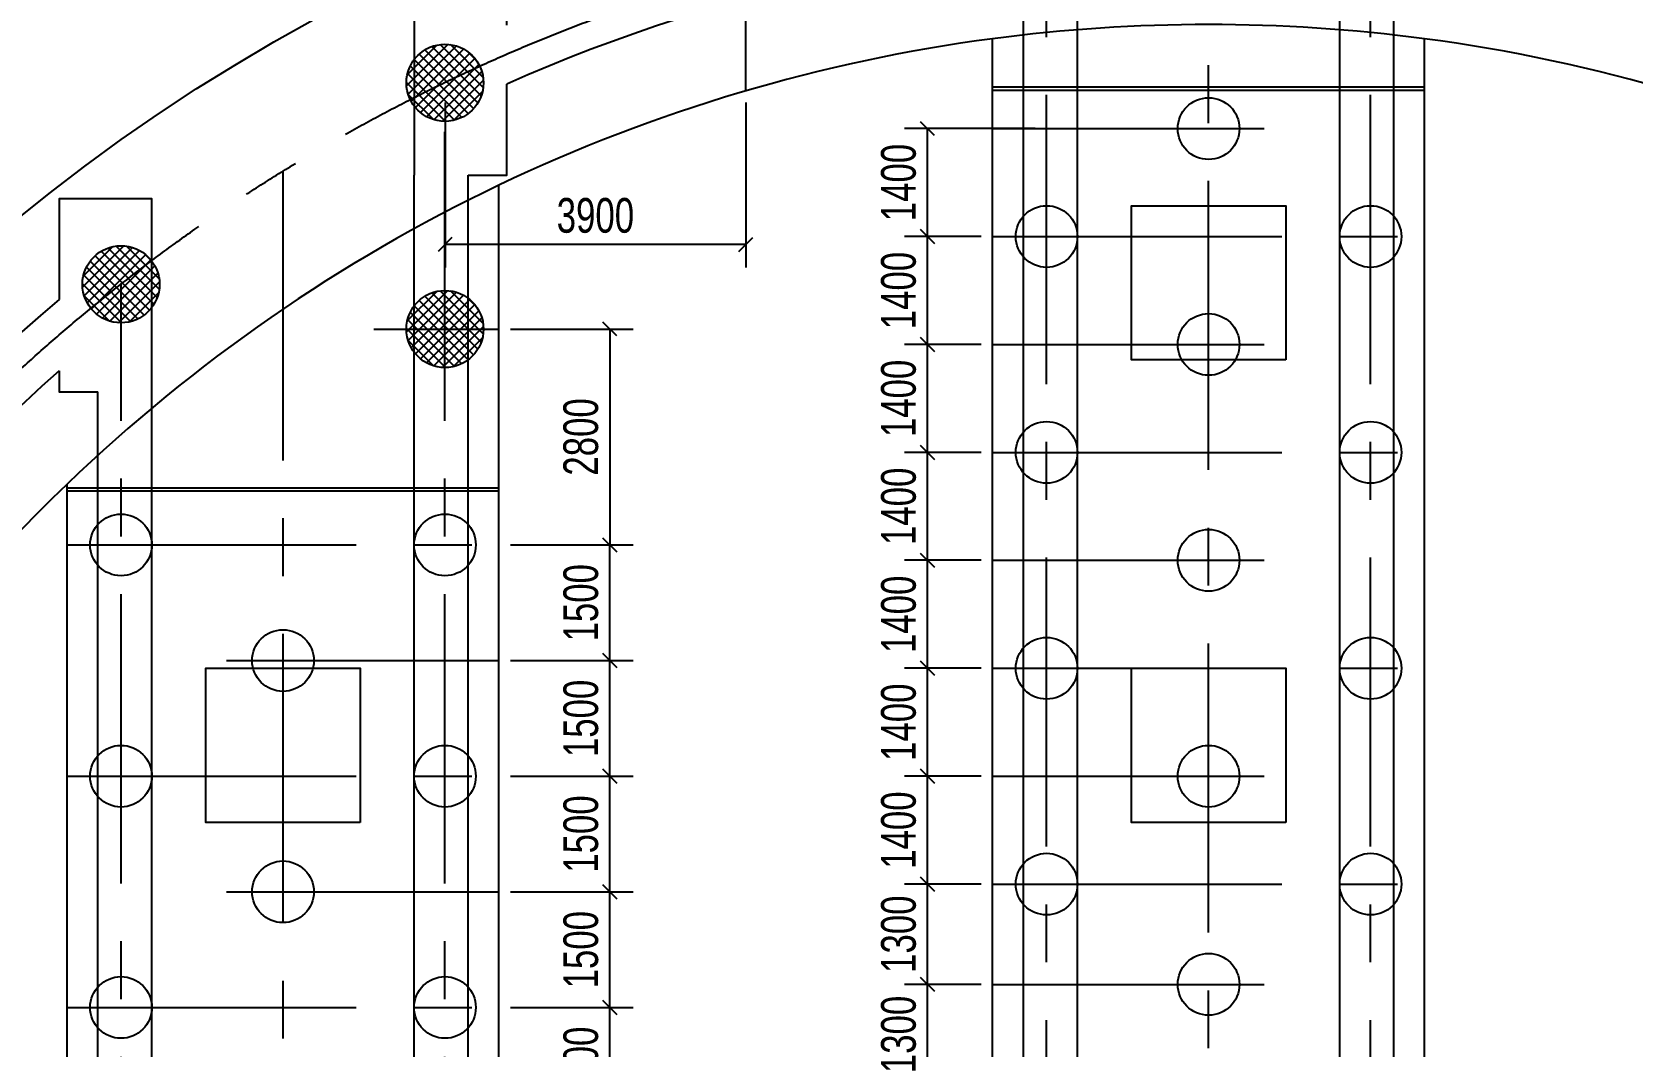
# Model space of a CAD drawing. Extents: x 878294 to 2409453, y -112941 to -40192.
# Drawn here: x 890913 to 904743, y -63058 to -54289 of the extents above; entities that cross this region are included whole.
import ezdxf

# ---------------------------------------------------------------- set-up
doc = ezdxf.new("R2010")
doc.units = 0
doc.header["$LTSCALE"] = 2000
doc.header["$MEASUREMENT"] = 0
doc.linetypes.add('CENTER', pattern=[2, 1.25, -0.25, 0.25, -0.25])
doc.layers.get('0').update_dxf_attribs({"linetype": 'CONTINUOUS'})
doc.layers.get('DEFPOINTS').update_dxf_attribs({"linetype": 'CONTINUOUS'})
for name, color, linetype in [('1', 3, 'CONTINUOUS'), ('6', 1, 'CONTINUOUS'), ('S_01', 3, 'CONTINUOUS'), ('S_02', 151, 'CENTER'), ('S_02_AXIS', 151, 'CENTER'), ('S_05_DIMS', 7, 'CONTINUOUS'), ('S_07', 6, 'CONTINUOUS')]:
    doc.layers.add(name, color=color, linetype=linetype)
doc.layers.add('Not print layer', color=11, linetype='CONTINUOUS', plot=False)
doc.styles.add('KS', font='kstxt.shx', dxfattribs={"width": 0.75, "bigfont": 'kshz.shx'})
doc.dimstyles.new('KS100', dxfattribs={"dimtxt": 300, "dimasz": 120, "dimexe": 200, "dimexo": 100, "dimgap": 100, "dimtad": 1, "dimdec": 0, "dimzin": 14, "dimdsep": 46, "dimtxsty": 'KS', "dimblk": 'ARCHTICK', "dimcen": -900, "dimclrd": 7, "dimclre": 7, "dimclrt": 2, "dimadec": 0, "dimazin": 0, "dimtfac": 1, "dimtdec": 0, "dimtix": 1, "dimtmove": 2, "dimatfit": 2, "dimfxl": 1, "dimtolj": 1, "dimtzin": 14, "dimarcsym": 0})
doc.dimstyles.new('KSDIM1.5', dxfattribs={"dimtxt": 300, "dimasz": 120, "dimexe": 200, "dimexo": 100, "dimgap": 100, "dimtad": 1, "dimdec": 0, "dimlfac": 1.5, "dimzin": 14, "dimdsep": 46, "dimtxsty": 'KS', "dimblk": 'ARCHTICK', "dimblk1": 'OBLIQUE', "dimblk2": 'OBLIQUE', "dimsah": 1, "dimcen": -900, "dimclrd": 7, "dimclre": 7, "dimclrt": 2, "dimadec": 0, "dimazin": 0, "dimtfac": 1, "dimtdec": 0, "dimtix": 1, "dimtmove": 2, "dimatfit": 2, "dimfxl": 200, "dimtolj": 1, "dimtzin": 14, "dimlwd": -3, "dimarcsym": 0})

# ---------------------------------------------------------------- blocks, each defined once
blk = doc.blocks.new('_ArchTick')
at = {"color": 0, "linetype": 'ByBlock', "const_width": 0.3}
blk.add_lwpolyline([(-0.5, -0.5), (0.5, 0.5)], dxfattribs=at)
blk = doc.blocks.new('*D25')
at = {"layer": '1', "color": 7, "lineweight": -2, "transparency": 16777216}
for p, q in [((887404, -59532), (886617, -59018)), ((886122, -61903), (885261, -61525))]:
    blk.add_line(p, q, dxfattribs=at)
blk.add_arc((901083, -68458), 17074, 146.8729, 156.3378, dxfattribs=at)
at = {"layer": 'DEFPOINTS', "color": 0, "transparency": 16777216}
for p in [(887488, -59586), (886292, -59928), (886214, -61943), (901083, -68458)]:
    blk.add_point(p, dxfattribs=at)
at = {"layer": '1', "color": 7, "lineweight": -2, "transparency": 16777216, "xscale": 120, "yscale": 120, "zscale": 120}
for p, rotation in [((886784, -59127), 56.87293049704258), ((885444, -61606), 246.3378077670416)]:
    blk.add_blockref('_ArchTick', p, dxfattribs=dict(at, rotation=rotation))
at = {"layer": '1', "color": 2, "transparency": 16777216, "insert": (885843, -60220), "char_height": 300, "attachment_point": 5, "rotation": 61.6054, "style": 'KS'}
blk.add_mtext('\\A1;9.465°', dxfattribs=at)
blk = doc.blocks.new('*D26')
at = {"layer": '1', "color": 7, "lineweight": -2, "transparency": 16777216}
for p, q in [((886122, -61903), (885261, -61525)), ((885248, -64452), (884336, -64221))]:
    blk.add_line(p, q, dxfattribs=at)
blk.add_arc((901083, -68458), 17074, 156.3378, 165.8027, dxfattribs=at)
at = {"layer": 'DEFPOINTS', "color": 0, "transparency": 16777216}
for p in [(886214, -61943), (885091, -62477), (885345, -64477), (901083, -68458)]:
    blk.add_point(p, dxfattribs=at)
at = {"layer": '1', "color": 7, "lineweight": -2, "transparency": 16777216, "xscale": 120, "yscale": 120, "zscale": 120}
for p, rotation in [((885444, -61606), 66.33780776704143), ((884530, -64270), 255.8026850370405)]:
    blk.add_blockref('_ArchTick', p, dxfattribs=dict(at, rotation=rotation))
at = {"layer": '1', "color": 2, "transparency": 16777216, "insert": (884696, -62838), "char_height": 300, "attachment_point": 5, "rotation": 71.0702, "style": 'KS'}
blk.add_mtext('\\A1;9.465°', dxfattribs=at)
blk = doc.blocks.new('*D37')
at = {"layer": '1', "color": 7, "lineweight": -2, "transparency": 16777216}
for p, q in [((916043, -61903), (916922, -61518)), ((916917, -64452), (917847, -64217))]:
    blk.add_line(p, q, dxfattribs=at)
blk.add_arc((901083, -68458), 17093, 14.1973, 23.6622, dxfattribs=at)
at = {"layer": 'DEFPOINTS', "color": 0, "transparency": 16777216}
for p in [(915951, -61943), (917398, -63360), (916820, -64477), (901083, -68458)]:
    blk.add_point(p, dxfattribs=at)
at = {"layer": '1', "color": 7, "lineweight": -2, "transparency": 16777216, "xscale": 120, "yscale": 120, "zscale": 120}
for p, rotation in [((916738, -61598), 113.6621922329468), ((917653, -64266), 284.1973149629475)]:
    blk.add_blockref('_ArchTick', p, dxfattribs=dict(at, rotation=rotation))
at = {"layer": '1', "color": 2, "transparency": 16777216, "insert": (917488, -62832), "char_height": 300, "attachment_point": 5, "rotation": 288.9298, "style": 'KS'}
blk.add_mtext('\\A1;9.465°', dxfattribs=at)
blk = doc.blocks.new('*D38')
at = {"layer": '1', "color": 7, "lineweight": -2, "transparency": 16777216}
for p, q in [((914761, -59532), (915565, -59007)), ((916043, -61903), (916922, -61518))]:
    blk.add_line(p, q, dxfattribs=at)
blk.add_arc((901083, -68458), 17093, 23.6622, 33.1271, dxfattribs=at)
at = {"layer": 'DEFPOINTS', "color": 0, "transparency": 16777216}
for p in [(914677, -59586), (916337, -60747), (915951, -61943), (901083, -68458)]:
    blk.add_point(p, dxfattribs=at)
at = {"layer": '1', "color": 7, "lineweight": -2, "transparency": 16777216, "xscale": 120, "yscale": 120, "zscale": 120}
for p, rotation in [((915397, -59117), 123.1270695029463), ((916738, -61598), 293.6621922329469)]:
    blk.add_blockref('_ArchTick', p, dxfattribs=dict(at, rotation=rotation))
at = {"layer": '1', "color": 2, "transparency": 16777216, "insert": (916339, -60211), "char_height": 300, "attachment_point": 5, "rotation": 298.3946, "style": 'KS'}
blk.add_mtext('\\A1;9.465°', dxfattribs=at)
blk = doc.blocks.new('*D39')
at = {"layer": '1', "color": 7, "lineweight": -2, "transparency": 16777216}
for p, q in [((913107, -57404), (913814, -56755)), ((914761, -59532), (915565, -59007))]:
    blk.add_line(p, q, dxfattribs=at)
blk.add_arc((901083, -68458), 17093, 33.1271, 42.5919, dxfattribs=at)
at = {"layer": 'DEFPOINTS', "color": 0, "transparency": 16777216}
for p in [(913033, -57472), (914861, -58343), (914677, -59586), (901083, -68458)]:
    blk.add_point(p, dxfattribs=at)
at = {"layer": '1', "color": 7, "lineweight": -2, "transparency": 16777216, "xscale": 120, "yscale": 120, "zscale": 120}
for p, rotation in [((913666, -56890), 132.591946772946), ((915397, -59117), 303.1270695029461)]:
    blk.add_blockref('_ArchTick', p, dxfattribs=dict(at, rotation=rotation))
at = {"layer": '1', "color": 2, "transparency": 16777216, "insert": (914775, -57814), "char_height": 300, "attachment_point": 5, "rotation": 307.8595, "style": 'KS'}
blk.add_mtext('\\A1;9.465°', dxfattribs=at)
blk = doc.blocks.new('_Oblique')
at = {"color": 0, "linetype": 'ByBlock', "lineweight": -2}
blk.add_line((-0.5, -0.5), (0.5, 0.5), dxfattribs=at)
blk = doc.blocks.new('*D48')
at = {"layer": 'DEFPOINTS', "color": 0, "transparency": 16777216}
for p in [(894949, -56858), (894949, -58725), (895908, -58725)]:
    blk.add_point(p, dxfattribs=at)
at = {"layer": 'S_05_DIMS', "color": 7, "lineweight": -2, "transparency": 16777216}
for p, q in [((895049, -56858), (896108, -56858)), ((895049, -58725), (896108, -58725))]:
    blk.add_line(p, q, dxfattribs=at)
at = {"layer": 'S_05_DIMS', "color": 7, "lineweight": -3, "transparency": 16777216}
blk.add_line((895908, -56858), (895908, -58725), dxfattribs=at)
at = {"layer": 'S_05_DIMS', "color": 7, "lineweight": -3, "transparency": 16777216, "xscale": 120, "yscale": 120, "zscale": 120}
for p, rotation in [((895908, -56858), 90), ((895908, -58725), 270)]:
    blk.add_blockref('_Oblique', p, dxfattribs=dict(at, rotation=rotation))
at = {"layer": 'S_05_DIMS', "color": 2, "transparency": 16777216, "insert": (895658, -57791), "char_height": 300, "attachment_point": 5, "rotation": 90, "style": 'KS'}
blk.add_mtext('\\A1;2800', dxfattribs=at)
blk = doc.blocks.new('*D84')
at = {"layer": 'DEFPOINTS', "color": 0, "transparency": 16777216}
for p in [(898654, -62525), (899216, -62525), (899216, -63391)]:
    blk.add_point(p, dxfattribs=at)
at = {"layer": 'S_05_DIMS', "color": 7, "lineweight": -2, "transparency": 16777216}
for p, q in [((899116, -62525), (898454, -62525)), ((899116, -63391), (898454, -63391))]:
    blk.add_line(p, q, dxfattribs=at)
at = {"layer": 'S_05_DIMS', "color": 7, "lineweight": -3, "transparency": 16777216}
blk.add_line((898654, -63391), (898654, -62525), dxfattribs=at)
at = {"layer": 'S_05_DIMS', "color": 7, "lineweight": -3, "transparency": 16777216, "xscale": 120, "yscale": 120, "zscale": 120}
for p, rotation in [((898654, -62525), 90), ((898654, -63391), 270)]:
    blk.add_blockref('_Oblique', p, dxfattribs=dict(at, rotation=rotation))
at = {"layer": 'S_05_DIMS', "color": 2, "transparency": 16777216, "insert": (898404, -62958), "char_height": 300, "attachment_point": 5, "rotation": 90, "style": 'KS'}
blk.add_mtext('\\A1;1300', dxfattribs=at)
blk = doc.blocks.new('*D85')
at = {"layer": 'DEFPOINTS', "color": 0, "transparency": 16777216}
for p in [(898654, -61658), (899216, -61658), (899216, -62525)]:
    blk.add_point(p, dxfattribs=at)
at = {"layer": 'S_05_DIMS', "color": 7, "lineweight": -2, "transparency": 16777216}
for p, q in [((899116, -61658), (898454, -61658)), ((899116, -62525), (898454, -62525))]:
    blk.add_line(p, q, dxfattribs=at)
at = {"layer": 'S_05_DIMS', "color": 7, "lineweight": -3, "transparency": 16777216}
blk.add_line((898654, -62525), (898654, -61658), dxfattribs=at)
at = {"layer": 'S_05_DIMS', "color": 7, "lineweight": -3, "transparency": 16777216, "xscale": 120, "yscale": 120, "zscale": 120}
for p, rotation in [((898654, -61658), 90), ((898654, -62525), 270)]:
    blk.add_blockref('_Oblique', p, dxfattribs=dict(at, rotation=rotation))
at = {"layer": 'S_05_DIMS', "color": 2, "transparency": 16777216, "insert": (898404, -62091), "char_height": 300, "attachment_point": 5, "rotation": 90, "style": 'KS'}
blk.add_mtext('\\A1;1300', dxfattribs=at)
blk = doc.blocks.new('*D86')
at = {"layer": 'DEFPOINTS', "color": 0, "transparency": 16777216}
for p in [(898654, -60725), (899216, -60725), (899216, -61658)]:
    blk.add_point(p, dxfattribs=at)
at = {"layer": 'S_05_DIMS', "color": 7, "lineweight": -2, "transparency": 16777216}
for p, q in [((899116, -60725), (898454, -60725)), ((899116, -61658), (898454, -61658))]:
    blk.add_line(p, q, dxfattribs=at)
at = {"layer": 'S_05_DIMS', "color": 7, "lineweight": -3, "transparency": 16777216}
blk.add_line((898654, -61658), (898654, -60725), dxfattribs=at)
at = {"layer": 'S_05_DIMS', "color": 7, "lineweight": -3, "transparency": 16777216, "xscale": 120, "yscale": 120, "zscale": 120}
for p, rotation in [((898654, -60725), 90), ((898654, -61658), 270)]:
    blk.add_blockref('_Oblique', p, dxfattribs=dict(at, rotation=rotation))
at = {"layer": 'S_05_DIMS', "color": 2, "transparency": 16777216, "insert": (898404, -61191), "char_height": 300, "attachment_point": 5, "rotation": 90, "style": 'KS'}
blk.add_mtext('\\A1;1400', dxfattribs=at)
blk = doc.blocks.new('*D87')
at = {"layer": 'DEFPOINTS', "color": 0, "transparency": 16777216}
for p in [(898654, -59791), (899216, -59791), (899216, -60725)]:
    blk.add_point(p, dxfattribs=at)
at = {"layer": 'S_05_DIMS', "color": 7, "lineweight": -2, "transparency": 16777216}
for p, q in [((899116, -59791), (898454, -59791)), ((899116, -60725), (898454, -60725))]:
    blk.add_line(p, q, dxfattribs=at)
at = {"layer": 'S_05_DIMS', "color": 7, "lineweight": -3, "transparency": 16777216}
blk.add_line((898654, -60725), (898654, -59791), dxfattribs=at)
at = {"layer": 'S_05_DIMS', "color": 7, "lineweight": -3, "transparency": 16777216, "xscale": 120, "yscale": 120, "zscale": 120}
for p, rotation in [((898654, -59791), 90), ((898654, -60725), 270)]:
    blk.add_blockref('_Oblique', p, dxfattribs=dict(at, rotation=rotation))
at = {"layer": 'S_05_DIMS', "color": 2, "transparency": 16777216, "insert": (898404, -60258), "char_height": 300, "attachment_point": 5, "rotation": 90, "style": 'KS'}
blk.add_mtext('\\A1;1400', dxfattribs=at)
blk = doc.blocks.new('*D88')
at = {"layer": 'DEFPOINTS', "color": 0, "transparency": 16777216}
for p in [(898654, -58858), (899216, -58858), (899216, -59791)]:
    blk.add_point(p, dxfattribs=at)
at = {"layer": 'S_05_DIMS', "color": 7, "lineweight": -2, "transparency": 16777216}
for p, q in [((899116, -58858), (898454, -58858)), ((899116, -59791), (898454, -59791))]:
    blk.add_line(p, q, dxfattribs=at)
at = {"layer": 'S_05_DIMS', "color": 7, "lineweight": -3, "transparency": 16777216}
blk.add_line((898654, -59791), (898654, -58858), dxfattribs=at)
at = {"layer": 'S_05_DIMS', "color": 7, "lineweight": -3, "transparency": 16777216, "xscale": 120, "yscale": 120, "zscale": 120}
for p, rotation in [((898654, -58858), 90), ((898654, -59791), 270)]:
    blk.add_blockref('_Oblique', p, dxfattribs=dict(at, rotation=rotation))
at = {"layer": 'S_05_DIMS', "color": 2, "transparency": 16777216, "insert": (898404, -59325), "char_height": 300, "attachment_point": 5, "rotation": 90, "style": 'KS'}
blk.add_mtext('\\A1;1400', dxfattribs=at)
blk = doc.blocks.new('*D89')
at = {"layer": 'DEFPOINTS', "color": 0, "transparency": 16777216}
for p in [(898654, -57925), (899216, -57925), (899216, -58858)]:
    blk.add_point(p, dxfattribs=at)
at = {"layer": 'S_05_DIMS', "color": 7, "lineweight": -2, "transparency": 16777216}
for p, q in [((899116, -57925), (898454, -57925)), ((899116, -58858), (898454, -58858))]:
    blk.add_line(p, q, dxfattribs=at)
at = {"layer": 'S_05_DIMS', "color": 7, "lineweight": -3, "transparency": 16777216}
blk.add_line((898654, -58858), (898654, -57925), dxfattribs=at)
at = {"layer": 'S_05_DIMS', "color": 7, "lineweight": -3, "transparency": 16777216, "xscale": 120, "yscale": 120, "zscale": 120}
for p, rotation in [((898654, -57925), 90), ((898654, -58858), 270)]:
    blk.add_blockref('_Oblique', p, dxfattribs=dict(at, rotation=rotation))
at = {"layer": 'S_05_DIMS', "color": 2, "transparency": 16777216, "insert": (898404, -58391), "char_height": 300, "attachment_point": 5, "rotation": 90, "style": 'KS'}
blk.add_mtext('\\A1;1400', dxfattribs=at)
blk = doc.blocks.new('*D90')
at = {"layer": 'DEFPOINTS', "color": 0, "transparency": 16777216}
for p in [(898654, -56991), (899216, -56991), (899216, -57925)]:
    blk.add_point(p, dxfattribs=at)
at = {"layer": 'S_05_DIMS', "color": 7, "lineweight": -2, "transparency": 16777216}
for p, q in [((899116, -56991), (898454, -56991)), ((899116, -57925), (898454, -57925))]:
    blk.add_line(p, q, dxfattribs=at)
at = {"layer": 'S_05_DIMS', "color": 7, "lineweight": -3, "transparency": 16777216}
blk.add_line((898654, -57925), (898654, -56991), dxfattribs=at)
at = {"layer": 'S_05_DIMS', "color": 7, "lineweight": -3, "transparency": 16777216, "xscale": 120, "yscale": 120, "zscale": 120}
for p, rotation in [((898654, -56991), 90), ((898654, -57925), 270)]:
    blk.add_blockref('_Oblique', p, dxfattribs=dict(at, rotation=rotation))
at = {"layer": 'S_05_DIMS', "color": 2, "transparency": 16777216, "insert": (898404, -57458), "char_height": 300, "attachment_point": 5, "rotation": 90, "style": 'KS'}
blk.add_mtext('\\A1;1400', dxfattribs=at)
blk = doc.blocks.new('*D91')
at = {"layer": 'DEFPOINTS', "color": 0, "transparency": 16777216}
for p in [(898654, -56058), (899216, -56058), (899216, -56991)]:
    blk.add_point(p, dxfattribs=at)
at = {"layer": 'S_05_DIMS', "color": 7, "lineweight": -2, "transparency": 16777216}
for p, q in [((899116, -56058), (898454, -56058)), ((899116, -56991), (898454, -56991))]:
    blk.add_line(p, q, dxfattribs=at)
at = {"layer": 'S_05_DIMS', "color": 7, "lineweight": -3, "transparency": 16777216}
blk.add_line((898654, -56991), (898654, -56058), dxfattribs=at)
at = {"layer": 'S_05_DIMS', "color": 7, "lineweight": -3, "transparency": 16777216, "xscale": 120, "yscale": 120, "zscale": 120}
for p, rotation in [((898654, -56058), 90), ((898654, -56991), 270)]:
    blk.add_blockref('_Oblique', p, dxfattribs=dict(at, rotation=rotation))
at = {"layer": 'S_05_DIMS', "color": 2, "transparency": 16777216, "insert": (898404, -56525), "char_height": 300, "attachment_point": 5, "rotation": 90, "style": 'KS'}
blk.add_mtext('\\A1;1400', dxfattribs=at)
blk = doc.blocks.new('*D92')
at = {"layer": 'DEFPOINTS', "color": 0, "transparency": 16777216}
for p in [(898654, -55125), (899683, -55125), (899216, -56058)]:
    blk.add_point(p, dxfattribs=at)
at = {"layer": 'S_05_DIMS', "color": 7, "lineweight": -2, "transparency": 16777216}
for p, q in [((899583, -55125), (898454, -55125)), ((899116, -56058), (898454, -56058))]:
    blk.add_line(p, q, dxfattribs=at)
at = {"layer": 'S_05_DIMS', "color": 7, "lineweight": -3, "transparency": 16777216}
blk.add_line((898654, -56058), (898654, -55125), dxfattribs=at)
at = {"layer": 'S_05_DIMS', "color": 7, "lineweight": -3, "transparency": 16777216, "xscale": 120, "yscale": 120, "zscale": 120}
for p, rotation in [((898654, -55125), 90), ((898654, -56058), 270)]:
    blk.add_blockref('_Oblique', p, dxfattribs=dict(at, rotation=rotation))
at = {"layer": 'S_05_DIMS', "color": 2, "transparency": 16777216, "insert": (898404, -55591), "char_height": 300, "attachment_point": 5, "rotation": 90, "style": 'KS'}
blk.add_mtext('\\A1;1400', dxfattribs=at)
blk = doc.blocks.new('*D108')
at = {"layer": 'DEFPOINTS', "color": 0, "transparency": 16777216}
for p in [(894949, -62725), (895908, -62725), (894949, -63725)]:
    blk.add_point(p, dxfattribs=at)
at = {"layer": 'S_05_DIMS', "color": 7, "lineweight": -2, "transparency": 16777216}
for p, q in [((895049, -62725), (896108, -62725)), ((895049, -63725), (896108, -63725))]:
    blk.add_line(p, q, dxfattribs=at)
at = {"layer": 'S_05_DIMS', "color": 7, "lineweight": -3, "transparency": 16777216}
blk.add_line((895908, -63725), (895908, -62725), dxfattribs=at)
at = {"layer": 'S_05_DIMS', "color": 7, "lineweight": -3, "transparency": 16777216, "xscale": 120, "yscale": 120, "zscale": 120}
for p, rotation in [((895908, -62725), 90), ((895908, -63725), 270)]:
    blk.add_blockref('_Oblique', p, dxfattribs=dict(at, rotation=rotation))
at = {"layer": 'S_05_DIMS', "color": 2, "transparency": 16777216, "insert": (895658, -63225), "char_height": 300, "attachment_point": 5, "rotation": 90, "style": 'KS'}
blk.add_mtext('\\A1;1500', dxfattribs=at)
blk = doc.blocks.new('*D109')
at = {"layer": 'DEFPOINTS', "color": 0, "transparency": 16777216}
for p in [(894949, -61725), (895908, -61725), (894949, -62725)]:
    blk.add_point(p, dxfattribs=at)
at = {"layer": 'S_05_DIMS', "color": 7, "lineweight": -2, "transparency": 16777216}
for p, q in [((895049, -61725), (896108, -61725)), ((895049, -62725), (896108, -62725))]:
    blk.add_line(p, q, dxfattribs=at)
at = {"layer": 'S_05_DIMS', "color": 7, "lineweight": -3, "transparency": 16777216}
blk.add_line((895908, -62725), (895908, -61725), dxfattribs=at)
at = {"layer": 'S_05_DIMS', "color": 7, "lineweight": -3, "transparency": 16777216, "xscale": 120, "yscale": 120, "zscale": 120}
for p, rotation in [((895908, -61725), 90), ((895908, -62725), 270)]:
    blk.add_blockref('_Oblique', p, dxfattribs=dict(at, rotation=rotation))
at = {"layer": 'S_05_DIMS', "color": 2, "transparency": 16777216, "insert": (895658, -62225), "char_height": 300, "attachment_point": 5, "rotation": 90, "style": 'KS'}
blk.add_mtext('\\A1;1500', dxfattribs=at)
blk = doc.blocks.new('*D110')
at = {"layer": 'DEFPOINTS', "color": 0, "transparency": 16777216}
for p in [(894949, -60725), (895908, -60725), (894949, -61725)]:
    blk.add_point(p, dxfattribs=at)
at = {"layer": 'S_05_DIMS', "color": 7, "lineweight": -2, "transparency": 16777216}
for p, q in [((895049, -60725), (896108, -60725)), ((895049, -61725), (896108, -61725))]:
    blk.add_line(p, q, dxfattribs=at)
at = {"layer": 'S_05_DIMS', "color": 7, "lineweight": -3, "transparency": 16777216}
blk.add_line((895908, -61725), (895908, -60725), dxfattribs=at)
at = {"layer": 'S_05_DIMS', "color": 7, "lineweight": -3, "transparency": 16777216, "xscale": 120, "yscale": 120, "zscale": 120}
for p, rotation in [((895908, -60725), 90), ((895908, -61725), 270)]:
    blk.add_blockref('_Oblique', p, dxfattribs=dict(at, rotation=rotation))
at = {"layer": 'S_05_DIMS', "color": 2, "transparency": 16777216, "insert": (895658, -61225), "char_height": 300, "attachment_point": 5, "rotation": 90, "style": 'KS'}
blk.add_mtext('\\A1;1500', dxfattribs=at)
blk = doc.blocks.new('*D111')
at = {"layer": 'DEFPOINTS', "color": 0, "transparency": 16777216}
for p in [(894949, -59725), (895908, -59725), (894949, -60725)]:
    blk.add_point(p, dxfattribs=at)
at = {"layer": 'S_05_DIMS', "color": 7, "lineweight": -2, "transparency": 16777216}
for p, q in [((895049, -59725), (896108, -59725)), ((895049, -60725), (896108, -60725))]:
    blk.add_line(p, q, dxfattribs=at)
at = {"layer": 'S_05_DIMS', "color": 7, "lineweight": -3, "transparency": 16777216}
blk.add_line((895908, -60725), (895908, -59725), dxfattribs=at)
at = {"layer": 'S_05_DIMS', "color": 7, "lineweight": -3, "transparency": 16777216, "xscale": 120, "yscale": 120, "zscale": 120}
for p, rotation in [((895908, -59725), 90), ((895908, -60725), 270)]:
    blk.add_blockref('_Oblique', p, dxfattribs=dict(at, rotation=rotation))
at = {"layer": 'S_05_DIMS', "color": 2, "transparency": 16777216, "insert": (895658, -60225), "char_height": 300, "attachment_point": 5, "rotation": 90, "style": 'KS'}
blk.add_mtext('\\A1;1500', dxfattribs=at)
blk = doc.blocks.new('*D112')
at = {"layer": 'DEFPOINTS', "color": 0, "transparency": 16777216}
for p in [(894949, -58725), (895908, -58725), (894949, -59725)]:
    blk.add_point(p, dxfattribs=at)
at = {"layer": 'S_05_DIMS', "color": 7, "lineweight": -2, "transparency": 16777216}
for p, q in [((895049, -58725), (896108, -58725)), ((895049, -59725), (896108, -59725))]:
    blk.add_line(p, q, dxfattribs=at)
at = {"layer": 'S_05_DIMS', "color": 7, "lineweight": -3, "transparency": 16777216}
blk.add_line((895908, -59725), (895908, -58725), dxfattribs=at)
at = {"layer": 'S_05_DIMS', "color": 7, "lineweight": -3, "transparency": 16777216, "xscale": 120, "yscale": 120, "zscale": 120}
for p, rotation in [((895908, -58725), 90), ((895908, -59725), 270)]:
    blk.add_blockref('_Oblique', p, dxfattribs=dict(at, rotation=rotation))
at = {"layer": 'S_05_DIMS', "color": 2, "transparency": 16777216, "insert": (895658, -59225), "char_height": 300, "attachment_point": 5, "rotation": 90, "style": 'KS'}
blk.add_mtext('\\A1;1500', dxfattribs=at)
blk = doc.blocks.new('*D135')
at = {"layer": 'DEFPOINTS', "color": 0, "transparency": 16777216}
for p in [(894483, -54798), (897083, -54798), (894483, -56127)]:
    blk.add_point(p, dxfattribs=at)
at = {"layer": 'S_05_DIMS', "color": 7, "lineweight": -2, "transparency": 16777216}
for p, q in [((894483, -54898), (894483, -56327)), ((897083, -54898), (897083, -56327))]:
    blk.add_line(p, q, dxfattribs=at)
at = {"layer": 'S_05_DIMS', "color": 7, "lineweight": -3, "transparency": 16777216}
blk.add_line((897083, -56127), (894483, -56127), dxfattribs=at)
at = {"layer": 'S_05_DIMS', "color": 7, "lineweight": -3, "transparency": 16777216, "xscale": 120, "yscale": 120, "zscale": 120, "rotation": 180}
blk.add_blockref('_Oblique', (894483, -56127), dxfattribs=at)
at = {"layer": 'S_05_DIMS', "color": 7, "lineweight": -3, "transparency": 16777216, "xscale": 120, "yscale": 120, "zscale": 120}
blk.add_blockref('_Oblique', (897083, -56127), dxfattribs=at)
at = {"layer": 'S_05_DIMS', "color": 2, "transparency": 16777216, "insert": (895783, -55877), "char_height": 300, "attachment_point": 5, "style": 'KS'}
blk.add_mtext('\\A1;3900', dxfattribs=at)

msp = doc.modelspace()

# ---------------------------------------------------------------- hatches: boundary and pattern name
at = {"layer": 'S_07'}
h = msp.add_hatch(dxfattribs=at)
h.set_pattern_fill('ANSI37', color=256, scale=500, style=0)
h.set_pattern_definition([(45, (289896.9, 8501.97), (-44.194174, 44.194174), []), (135, (289896.9, 8501.97), (-44.194174, -44.194174), [])])
edge = h.paths.add_edge_path()
edge.add_arc((894482.57, -54728.65), 333.33, 0, 360)
h = msp.add_hatch(dxfattribs=at)
h.set_pattern_fill('ANSI37', color=256, scale=500, style=0)
h.set_pattern_definition([(45, (287096.9, 6759.904), (-44.194174, 44.194174), []), (135, (287096.9, 6759.904), (-44.194174, -44.194174), [])])
edge = h.paths.add_edge_path()
edge.add_arc((891682.57, -56470.71), 333.33, 0, 360)
h = msp.add_hatch(dxfattribs=at)
h.set_pattern_fill('ANSI37', color=256, scale=500, style=0)
h.set_pattern_definition([(45, (289896.9, 6372.64), (-44.194174, 44.194174), []), (135, (289896.9, 6372.64), (-44.194174, -44.194174), [])])
edge = h.paths.add_edge_path()
edge.add_arc((894482.57, -56857.98), 333.33, 0, 360)

# ---------------------------------------------------------------- linework, layer by layer
at = {"layer": '6'}
for centre in [(901082.57, -55124.64), (899682.57, -56057.98), (902482.57, -56057.98), (901082.57, -56991.31), (899682.57, -57924.64), (902482.57, -57924.64), (891682.57, -58724.64), (894482.57, -58724.64), (901082.57, -58857.98), (893082.57, -59724.64), (899682.57, -59791.31), (902482.57, -59791.31), (891682.57, -60724.64), (894482.57, -60724.64), (901082.57, -60724.64), (899682.57, -61657.98), (902482.57, -61657.98), (893082.57, -61724.64), (901082.57, -62524.64), (891682.57, -62724.64), (894482.57, -62724.64)]:
    msp.add_circle(centre, 266.67, dxfattribs=at)
at = {"layer": 'Not print layer', "lineweight": -2}
for p, q in [((899949.23, -84482.42), (899949.23, -52433.53)), ((902215.9, -84482.42), (902215.9, -52433.53)), ((899482.57, -82815.76), (899482.57, -54100.19)), ((902682.57, -82815.76), (902682.57, -54100.19)), ((899215.9, -82568.37), (899215.9, -54347.58)), ((902949.23, -82568.37), (902949.23, -54347.58)), ((899215.9, -54764.64), (902949.23, -54764.64)), ((899215.9, -54791.31), (902949.23, -54791.31)), ((894215.9, -81389.23), (894215.9, -55526.73)), ((894682.57, -81389.23), (894682.57, -55526.73)), ((894949.23, -81302.04), (894949.23, -55613.91)), ((891949.23, -81182.97), (891949.23, -55790.6)), ((891482.57, -79516.31), (891482.57, -57399.64)), ((891215.9, -78716.47), (891215.9, -58199.48)), ((891215.9, -58231.31), (894949.23, -58231.31)), ((891215.9, -58257.98), (894949.23, -58257.98))]:
    msp.add_line(p, q, dxfattribs=at)
at = {"layer": 'Not print layer'}
for points in [[(895015.9, -54230.77), (895015.9, -53860.06), (894215.9, -53860.06), (894215.9, -55526.73)], [(894682.57, -55526.73), (895015.9, -55526.73), (895015.9, -54739.54)], [(891949.23, -57399.64), (891949.23, -55732.98), (891149.23, -55732.98), (891149.23, -56602.74)], [(891149.23, -57218.36), (891149.23, -57399.64), (891482.57, -57399.64)]]:
    msp.add_lwpolyline(points, dxfattribs=at)
at = {"layer": 'Not print layer', "lineweight": -2}
for points in [[(901749.23, -57124.64), (900415.9, -57124.64), (900415.9, -55791.31), (901749.23, -55791.31)], [(893749.23, -61124.64), (892415.9, -61124.64), (892415.9, -59791.31), (893749.23, -59791.31)], [(901749.23, -61124.64), (900415.9, -61124.64), (900415.9, -59791.31), (901749.23, -59791.31)]]:
    msp.add_lwpolyline(points, close=True, dxfattribs=at)
at = {"layer": 'Not print layer'}
msp.add_circle((901082.57, -68457.98), 16233.33, dxfattribs=at)
for radius, start, end in [(15000, 66.143682, 113.856318), (14233.33, 97.535909, 115.525538), (14233.33, 82.464091, 97.535909), (14233.33, 64.474462, 82.464091), (14233.33, 115.525538, 133.884624), (15466.67, 129.959157, 230.040843), (15000, 131.469573, 228.530427), (14233.33, 133.884624, 226.115376)]:
    msp.add_arc((901082.57, -68457.98), radius, start, end, dxfattribs=at)
at = {"layer": 'S_01'}
for centre in [(894482.57, -54728.65), (891682.57, -56470.71), (894482.57, -56857.98)]:
    msp.add_circle(centre, 333.33, dxfattribs=at)
at = {"layer": 'S_02', "lineweight": -2}
for p, q in [((901082.57, -86076.82), (901082.57, -49427.36)), ((894482.57, -85651.76), (894482.57, -54728.65)), ((893082.57, -55494.39), (893082.57, -86231.18)), ((899215.9, -56057.98), (902949.23, -56057.98)), ((891682.57, -85651.76), (891682.57, -56470.71)), ((893867.56, -56857.98), (894949.23, -56857.98)), ((899215.9, -57924.64), (902949.23, -57924.64)), ((891215.9, -58724.64), (894949.23, -58724.64)), ((899215.9, -59791.31), (902949.23, -59791.31)), ((891215.9, -60724.64), (894949.23, -60724.64)), ((899215.9, -61657.98), (902949.23, -61657.98)), ((891215.9, -62724.64), (894949.23, -62724.64))]:
    msp.add_line(p, q, dxfattribs=at)
at = {"layer": 'S_02'}
for p, q in [((897082.57, -54798.26), (897082.57, -52725.17)), ((899682.57, -85333.75), (899682.57, -53289.11)), ((902482.57, -85333.75), (902482.57, -53289.11))]:
    msp.add_line(p, q, dxfattribs=at)
msp.add_circle((901082.57, -68457.98), 15233.33, dxfattribs=at)
at = {"layer": 'S_02_AXIS'}
for p, q in [((899215.9, -55124.64), (901563.87, -55124.64)), ((899215.9, -56991.31), (901563.87, -56991.31)), ((899215.9, -58857.98), (901563.87, -58857.98)), ((892594.8, -59724.64), (894949.23, -59724.64)), ((899215.9, -60724.64), (901563.87, -60724.64)), ((892594.8, -61724.64), (894949.23, -61724.64)), ((899215.9, -62524.64), (901563.87, -62524.64))]:
    msp.add_line(p, q, dxfattribs=at)

# ---------------------------------------------------------------- dimensions: what is measured, and where the dimension line sits
at = {"layer": '1'}
for base, p1, p2, picture, middle in [((914861.44, -58343.04), (914677.34, -59586.5), (913033.42, -57471.7), '*D39', (914775.14, -57814.13)), ((886292.17, -59928.34), (887487.79, -59586.5), (886214.01, -61942.83), '*D25', (885843.05, -60219.84)), ((916337.19, -60746.58), (915951.12, -61942.83), (914677.34, -59586.5), '*D38', (916339.05, -60210.67)), ((885090.88, -62476.63), (886214.01, -61942.83), (885345.05, -64476.56), '*D26', (884695.8, -62838.02)), ((917397.61, -63360.07), (916820.08, -64476.56), (915951.12, -61942.83), '*D37', (917487.56, -62831.77))]:
    dim = msp.add_angular_dim_3p(base=base, center=(901082.57, -68457.98), p1=p1, p2=p2, dimstyle='KS100', override={"dimadec": 3}, dxfattribs=at)
    dim.commit()
    dim.dimension.update_dxf_attribs({"geometry": picture, "text_midpoint": middle})
at = {"layer": 'S_05_DIMS'}
dim = msp.add_linear_dim(base=(894482.57, -56126.93), p1=(897082.57, -54798.26), p2=(894482.57, -54798.26), dimstyle='KSDIM1.5', dxfattribs=at)
dim.commit()
dim.dimension.update_dxf_attribs({"geometry": '*D135', "text_midpoint": (895782.57, -55876.93)})
for base, p1, p2, angle, picture, middle in [((898653.94, -55124.64), (899215.9, -56057.98), (899682.57, -55124.64), 270, '*D92', (898403.94, -55591.31)), ((898653.94, -56057.98), (899215.9, -56991.31), (899215.9, -56057.98), 270, '*D91', (898403.94, -56524.64)), ((895908.22, -58724.64), (894949.23, -56857.98), (894949.23, -58724.64), 90, '*D48', (895658.22, -57791.31)), ((898653.94, -56991.31), (899215.9, -57924.64), (899215.9, -56991.31), 270, '*D90', (898403.94, -57457.98)), ((898653.94, -57924.64), (899215.9, -58857.98), (899215.9, -57924.64), 270, '*D89', (898403.94, -58391.31)), ((895908.22, -58724.64), (894949.23, -59724.64), (894949.23, -58724.64), 270, '*D112', (895658.22, -59224.64)), ((898653.94, -58857.98), (899215.9, -59791.31), (899215.9, -58857.98), 270, '*D88', (898403.94, -59324.64)), ((895908.22, -59724.64), (894949.23, -60724.64), (894949.23, -59724.64), 270, '*D111', (895658.22, -60224.64)), ((898653.94, -59791.31), (899215.9, -60724.64), (899215.9, -59791.31), 270, '*D87', (898403.94, -60257.98)), ((895908.22, -60724.64), (894949.23, -61724.64), (894949.23, -60724.64), 270, '*D110', (895658.22, -61224.64)), ((898653.94, -60724.64), (899215.9, -61657.98), (899215.9, -60724.64), 270, '*D86', (898403.94, -61191.31)), ((895908.22, -61724.64), (894949.23, -62724.64), (894949.23, -61724.64), 270, '*D109', (895658.22, -62224.64)), ((898653.94, -61657.98), (899215.9, -62524.64), (899215.9, -61657.98), 270, '*D85', (898403.94, -62091.31)), ((898653.94, -62524.64), (899215.9, -63391.31), (899215.9, -62524.64), 270, '*D84', (898403.94, -62957.98)), ((895908.22, -62724.64), (894949.23, -63724.64), (894949.23, -62724.64), 270, '*D108', (895658.22, -63224.64))]:
    dim = msp.add_linear_dim(base=base, p1=p1, p2=p2, angle=angle, dimstyle='KSDIM1.5', dxfattribs=at)
    dim.commit()
    dim.dimension.update_dxf_attribs({"geometry": picture, "text_midpoint": middle})

doc.saveas('drawing.dxf')
